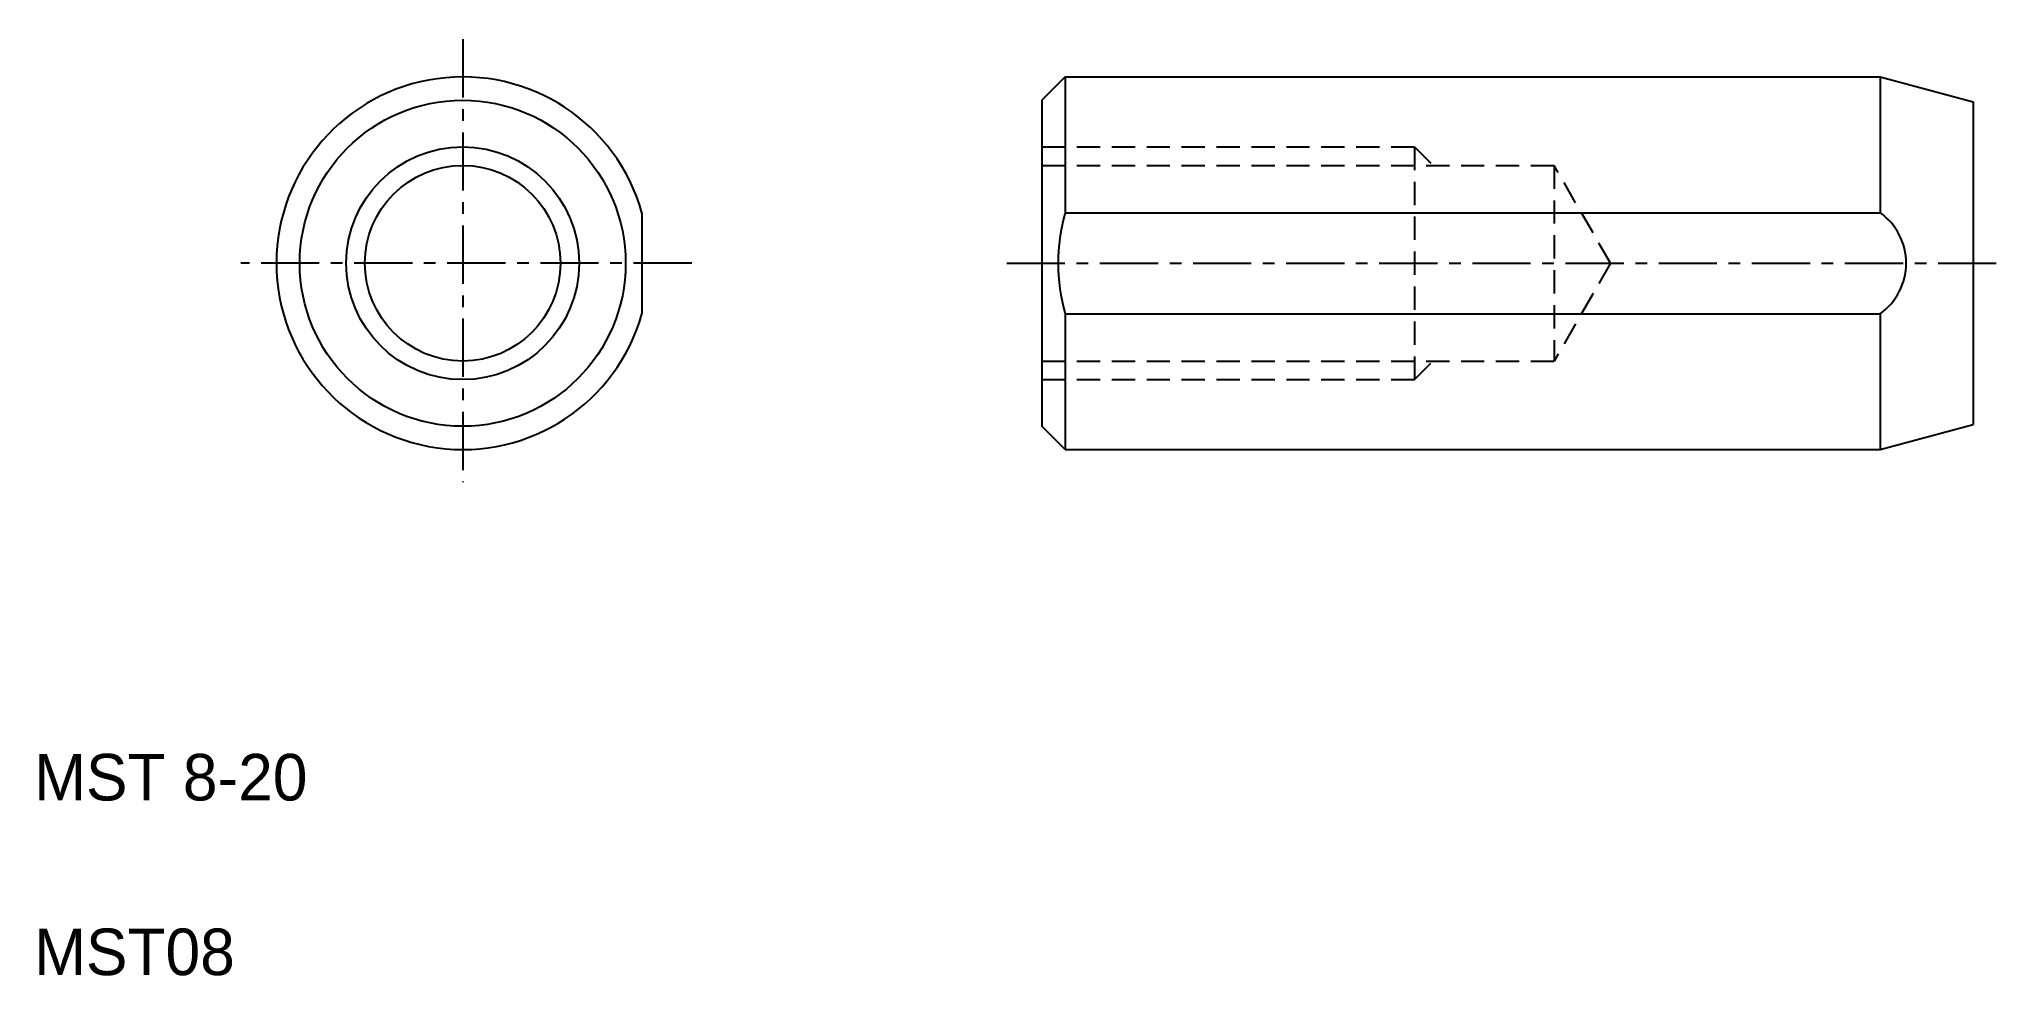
# Model space of a CAD drawing. Extents: x 2.6 to 44.7, y 2.5 to 22.6.
import ezdxf

# ---------------------------------------------------------------- set-up
doc = ezdxf.new("R2010")
doc.units = 0
doc.linetypes.add('CENTER', pattern=[2, 1.25, -0.25, 0.25, -0.25])
doc.linetypes.add('DASHED', pattern=[0.75, 0.5, -0.25])
doc.layers.get('0').update_dxf_attribs({"linetype": 'CONTINUOUS'})
doc.layers.add('CENTER', color=1, linetype='CENTER')

msp = doc.modelspace()

# ---------------------------------------------------------------- linework, layer by layer
at = {"color": 7, "linetype": 'CONTINUOUS'}
for p, q in [((24.643, 21.785), (24.143, 21.285)), ((24.643, 21.785), (42.143, 21.785)), ((24.643, 21.785), (24.643, 18.87)), ((42.143, 21.785), (42.143, 18.87)), ((42.143, 21.785), (44.143, 21.249)), ((24.143, 21.285), (24.143, 14.285)), ((44.143, 21.249), (44.143, 14.321)), ((15.554, 18.87), (15.554, 16.7)), ((24.643, 18.87), (42.143, 18.87)), ((24.643, 16.7), (24.643, 13.785)), ((24.643, 16.7), (42.143, 16.7)), ((42.143, 16.7), (42.143, 13.785)), ((42.143, 13.785), (44.143, 14.321)), ((24.643, 13.785), (24.143, 14.285)), ((24.643, 13.785), (42.143, 13.785))]:
    msp.add_line(p, q, dxfattribs=at)
at = {"color": 3, "linetype": 'DASHED'}
for p, q in [((24.143, 20.285), (32.143, 20.285)), ((32.143, 20.285), (32.143, 15.285)), ((32.143, 20.285), (32.543, 19.885)), ((24.143, 19.885), (35.143, 19.885)), ((36.355, 17.785), (35.143, 19.885)), ((35.143, 19.885), (35.143, 15.685)), ((36.355, 17.785), (35.143, 15.685)), ((24.143, 15.685), (35.143, 15.685)), ((32.143, 15.285), (32.543, 15.685)), ((24.143, 15.285), (32.143, 15.285))]:
    msp.add_line(p, q, dxfattribs=at)
at = {"color": 7, "linetype": 'CONTINUOUS'}
for radius in [3.5, 2.1]:
    msp.add_circle((11.704, 17.785), radius, dxfattribs=at)
at = {"color": 3, "linetype": 'CONTINUOUS'}
msp.add_circle((11.704, 17.785), 2.5, dxfattribs=at)
at = {"color": 7, "linetype": 'CONTINUOUS'}
for centre, radius, start, end in [((11.704, 17.785), 4, 15.7405, 344.2595), ((28.493, 17.785), 4, 164.2595, 195.7405), ((41.371, 17.785), 1.332, 305.4224, 54.5776)]:
    msp.add_arc(centre, radius, start, end, dxfattribs=at)
at = {"layer": 'CENTER', "color": 1, "linetype": 'CENTER'}
for p, q in [((11.704, 22.595), (11.704, 13.083)), ((16.623, 17.785), (6.938, 17.785)), ((23.388, 17.785), (44.692, 17.785))]:
    msp.add_line(p, q, dxfattribs=at)

# ---------------------------------------------------------------- texts
at = {"color": 7, "linetype": 'CONTINUOUS'}
for s, p in [('MST 8-20', (2.5, 6.25)), ('MST08', (2.5, 2.5))]:
    msp.add_text(s, height=1, dxfattribs=at).set_placement(p)

doc.saveas('drawing.dxf')
